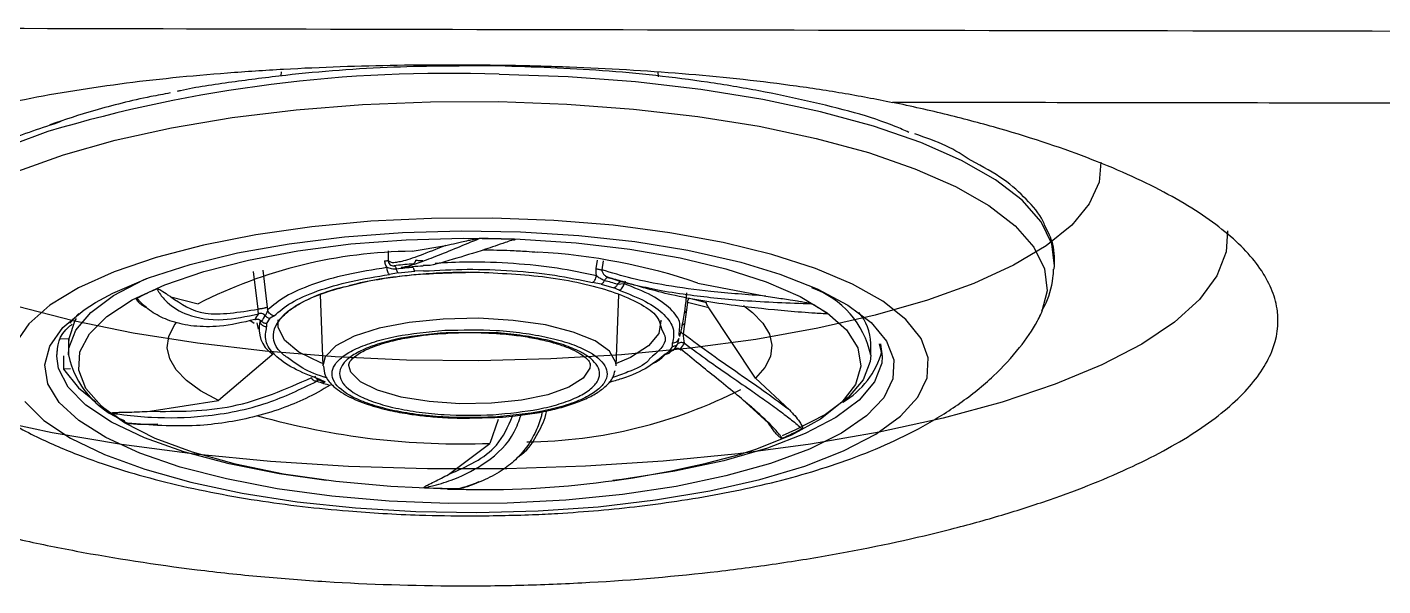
# Model space of a CAD drawing. Header units: inches. Extents: x 0 to 84, y -22 to 124.
# Drawn here: x 38.957 to 41.272, y 78.544 to 79.499 of the extents above; entities that cross this region are included whole.
import ezdxf

# ---------------------------------------------------------------- set-up
doc = ezdxf.new("R2010")
doc.units = ezdxf.units.IN
doc.header["$MEASUREMENT"] = 0
doc.layers.add('1', color=4, linetype='Continuous')
doc.layers.add('BDIM_CYAN', color=4, linetype='Continuous')

# ---------------------------------------------------------------- blocks, each defined once
blk = doc.blocks.new('2020 RELAY')
at = {"color": 8, "linetype": 'Continuous', "lineweight": 25, "flags": 128}
for points in [[(40.7901, 78.7677), (40.787, 78.7335), (40.7704, 78.6963), (40.7403, 78.66), (40.6969, 78.625), (40.6409, 78.5917), (40.573, 78.5606), (40.4939, 78.532), (40.4048, 78.5063), (40.3067, 78.4839), (40.2009, 78.465), (40.0886, 78.4498), (39.9714, 78.4386), (39.8506, 78.4315), (39.7278, 78.4285), (39.6046, 78.4297), (39.4825, 78.4352), (39.3629, 78.4448), (39.2476, 78.4583), (39.1377, 78.4757), (39.0349, 78.4968), (38.9403, 78.5212)], [(41.0061, 78.6504), (41.0038, 78.6144), (40.9882, 78.5735), (40.9588, 78.5333), (40.916, 78.4942), (40.8602, 78.4568), (40.7919, 78.4214), (40.7121, 78.3883), (40.6213, 78.3579), (40.5208, 78.3306), (40.4114, 78.3066), (40.2944, 78.2862), (40.171, 78.2695), (40.0425, 78.2569), (39.9103, 78.2483), (39.7757, 78.244), (39.6403, 78.2439), (39.5054, 78.248), (39.3724, 78.2563), (39.2428, 78.2688), (39.118, 78.2852), (38.9993, 78.3054), (38.8878, 78.3293)]]:
    blk.add_lwpolyline(points, dxfattribs=at)
at = {"layer": '1', "color": 3, "linetype": 'Continuous', "lineweight": 25}
for points, knots in [([(46.0409, 78.9887), (45.7893, 78.9886), (45.2784, 78.9883), (44.5009, 78.9884), (43.7009, 78.9887), (42.8784, 78.9893), (41.856, 78.9904), (40.6633, 78.9922), (39.33, 78.9948), (38.4633, 78.9973), (38.0409, 78.9985)], [0, 0, 0, 0, 0.0943803, 0.1915681, 0.2915658, 0.3943756, 0.5, 0.6749705, 0.841634, 1, 1, 1, 1]), ([(38.9416, 78.873), (38.9977, 78.8844), (39.0555, 78.8938), (39.1744, 78.9095), (39.2356, 78.9156), (39.3302, 78.9229), (39.3623, 78.925), (39.4267, 78.9286), (39.459, 78.93), (39.556, 78.9334), (39.6209, 78.9344), (39.7188, 78.9343), (39.7516, 78.934), (39.8171, 78.9327), (39.8501, 78.9318), (39.9482, 78.928), (40.0121, 78.9243), (40.1376, 78.9142), (40.199, 78.9078), (40.2893, 78.8955), (40.3191, 78.891), (40.3774, 78.8812), (40.4061, 78.8758), (40.4342, 78.8699)], [0, 0, 0, 0, 0.125, 0.125, 0.25, 0.25, 0.3125, 0.3125, 0.375, 0.375, 0.5, 0.5, 0.5625, 0.5625, 0.625, 0.625, 0.75, 0.75, 0.875, 0.875, 0.9375, 0.9375, 1, 1, 1, 1]), ([(38.9417, 78.873), (38.8774, 78.8598), (38.817, 78.8452), (38.7322, 78.8212), (38.7049, 78.8129), (38.6654, 78.7998), (38.6525, 78.7954), (38.6271, 78.7864), (38.6147, 78.7818), (38.5544, 78.7585), (38.5116, 78.7391), (38.4552, 78.7087), (38.4377, 78.6984), (38.4135, 78.6826), (38.4057, 78.6772), (38.3909, 78.6665), (38.3838, 78.661), (38.3503, 78.6337), (38.3297, 78.6116), (38.3003, 78.5667), (38.2916, 78.544), (38.2863, 78.4977), (38.2898, 78.4748), (38.3087, 78.4292), (38.324, 78.4065), (38.3561, 78.3725), (38.3683, 78.3612), (38.3952, 78.3392), (38.41, 78.3283), (38.4584, 78.296), (38.4959, 78.2751), (38.5495, 78.2497), (38.5606, 78.2447), (38.5834, 78.2347), (38.595, 78.2298), (38.6307, 78.2153), (38.6555, 78.206), (38.7332, 78.1787), (38.7891, 78.1617), (38.8793, 78.1381), (38.9106, 78.1305), (38.9744, 78.1163), (39.0069, 78.1096), (39.1064, 78.091), (39.1753, 78.0803), (39.2646, 78.0693), (39.2826, 78.0672), (39.319, 78.0633), (39.3374, 78.0614), (39.3927, 78.0564), (39.4297, 78.0535), (39.5412, 78.0466), (39.616, 78.0442), (39.7291, 78.0438), (39.767, 78.0442), (39.8429, 78.0462), (39.8805, 78.0478), (39.9921, 78.0541), (40.0649, 78.0603), (40.1719, 78.0728), (40.2072, 78.0775), (40.277, 78.0879), (40.3111, 78.0935), (40.4108, 78.1117), (40.4739, 78.1255), (40.5637, 78.1484), (40.5928, 78.1564), (40.6351, 78.169), (40.649, 78.1734), (40.6762, 78.1821), (40.6894, 78.1865), (40.7543, 78.2089), (40.8014, 78.2279), (40.8651, 78.2578), (40.8851, 78.268), (40.9228, 78.2888), (40.9405, 78.2995), (40.9888, 78.3318), (41.0154, 78.3537), (41.0468, 78.3871), (41.0559, 78.3984), (41.0711, 78.4212), (41.0773, 78.4328), (41.0912, 78.4673), (41.0944, 78.4902), (41.0901, 78.5246), (41.0872, 78.5361), (41.0805, 78.5533), (41.0779, 78.559), (41.0719, 78.5704), (41.0685, 78.5762), (41.0496, 78.6048), (41.0286, 78.6271), (40.9753, 78.6707), (40.943, 78.692), (40.8855, 78.7232), (40.8651, 78.7333), (40.8219, 78.7531), (40.7992, 78.7627), (40.7273, 78.7907), (40.6748, 78.8083), (40.5888, 78.8331), (40.5591, 78.841), (40.498, 78.856), (40.4665, 78.8632), (40.4342, 78.8699)], [0, 0, 0, 0, 0.03125, 0.03125, 0.046875, 0.046875, 0.054688, 0.054688, 0.0625, 0.0625, 0.09375, 0.09375, 0.109375, 0.109375, 0.117188, 0.117188, 0.125, 0.125, 0.15625, 0.15625, 0.1875, 0.1875, 0.21875, 0.21875, 0.25, 0.25, 0.265625, 0.265625, 0.28125, 0.28125, 0.3125, 0.3125, 0.320313, 0.320313, 0.328125, 0.328125, 0.34375, 0.34375, 0.375, 0.375, 0.390625, 0.390625, 0.40625, 0.40625, 0.4375, 0.4375, 0.445313, 0.445313, 0.453125, 0.453125, 0.46875, 0.46875, 0.5, 0.5, 0.515625, 0.515625, 0.53125, 0.53125, 0.5625, 0.5625, 0.578125, 0.578125, 0.59375, 0.59375, 0.625, 0.625, 0.640625, 0.640625, 0.648438, 0.648438, 0.65625, 0.65625, 0.6875, 0.6875, 0.703125, 0.703125, 0.71875, 0.71875, 0.75, 0.75, 0.765625, 0.765625, 0.78125, 0.78125, 0.8125, 0.8125, 0.828125, 0.828125, 0.835938, 0.835938, 0.84375, 0.84375, 0.875, 0.875, 0.90625, 0.90625, 0.921875, 0.921875, 0.9375, 0.9375, 0.96875, 0.96875, 0.984375, 0.984375, 1, 1, 1, 1]), ([(43.6577, 78.8661), (43.371, 78.8663), (42.7976, 78.8668), (41.9375, 78.8677), (41.1497, 78.8687), (40.6486, 78.8695), (40.4342, 78.8699)], [0, 0, 0, 0, 0.266821, 0.533639, 0.800458, 1, 1, 1, 1])]:
    blk.add_open_spline(points, degree=3, knots=knots, dxfattribs=at)
at = {"layer": 'BDIM_CYAN'}
for p, q in [((39.3903, 78.9223), (39.3896, 78.915)), ((40.0348, 78.9135), (40.034, 78.9222)), ((39.6141, 78.6155), (39.6713, 78.6254)), ((39.5732, 78.6165), (39.5729, 78.6)), ((39.93, 78.6006), (39.9278, 78.5861)), ((39.94, 78.5991), (39.9377, 78.5839)), ((39.3509, 78.5167), (39.3429, 78.5812)), ((39.3589, 78.583), (39.3667, 78.5202)), ((39.5903, 78.5785), (39.5754, 78.5758)), ((39.5903, 78.5785), (39.6184, 78.5814)), ((39.6337, 78.5819), (39.6184, 78.5814)), ((39.9368, 78.5594), (39.9219, 78.5622)), ((39.9368, 78.5594), (39.9587, 78.553)), ((39.948, 78.5705), (39.9453, 78.5725)), ((39.9675, 78.549), (39.9587, 78.553)), ((39.9759, 78.5601), (39.9649, 78.5588)), ((39.9679, 78.5623), (39.968, 78.5654)), ((39.9776, 78.5646), (39.9759, 78.5601)), ((40.1021, 78.5613), (40.218, 78.5391)), ((39.2019, 78.5379), (39.2487, 78.526)), ((39.4571, 78.5416), (39.4616, 78.4198)), ((39.9626, 78.4197), (39.9671, 78.5417)), ((40.0878, 78.5352), (40.1166, 78.5281)), ((39.0296, 78.4926), (39.0449, 78.5091)), ((39.3667, 78.5202), (39.3673, 78.5152)), ((40.0844, 78.5281), (40.0769, 78.4744)), ((40.1206, 78.5189), (40.0844, 78.5281)), ((40.2001, 78.3985), (40.1206, 78.5189)), ((39.337, 78.4976), (39.344, 78.4928)), ((39.3489, 78.4935), (39.3509, 78.4823)), ((39.3656, 78.4917), (39.3718, 78.501)), ((39.3656, 78.4917), (39.3656, 78.4862)), ((39.3783, 78.5055), (39.3718, 78.501)), ((40.0702, 78.4718), (40.0706, 78.4832)), ((40.0744, 78.4891), (40.0802, 78.4927)), ((39.0275, 78.4659), (39.0133, 78.4655)), ((39.0272, 78.4659), (39.0271, 78.4601)), ((39.7336, 78.4763), (39.672, 78.4764)), ((39.6748, 78.4754), (39.7121, 78.4768)), ((40.0694, 78.4646), (40.0682, 78.4634)), ((40.0695, 78.4661), (40.0695, 78.4663)), ((39.0073, 78.4362), (39.0082, 78.4471)), ((39.027, 78.4582), (39.027, 78.4385)), ((39.3786, 78.4414), (39.2831, 78.3605)), ((40.0459, 78.4398), (40.0524, 78.4442)), ((40.0586, 78.4535), (40.0524, 78.4442)), ((40.0586, 78.4535), (40.0586, 78.459)), ((40.3971, 78.4383), (40.3962, 78.4272)), ((40.3971, 78.4383), (40.3971, 78.458)), ((40.4113, 78.4576), (40.4168, 78.436)), ((39.0185, 78.4367), (39.0185, 78.4143)), ((39.0185, 78.4149), (39.0309, 78.4152)), ((39.9181, 78.4237), (39.9183, 78.4213)), ((39.4574, 78.3954), (39.4556, 78.3962)), ((39.4567, 78.3963), (39.4655, 78.3922)), ((40.2001, 78.3985), (40.2587, 78.3439)), ((39.1659, 78.3421), (39.2831, 78.3605)), ((40.2223, 78.322), (40.1841, 78.3571)), ((39.7121, 78.3301), (39.7551, 78.3318)), ((39.7612, 78.328), (39.7465, 78.2873)), ((39.6762, 78.2342), (39.7465, 78.2873))]:
    blk.add_line(p, q, dxfattribs=at)
at = {"layer": 'BDIM_CYAN', "flags": 128}
for points in [[(40.7106, 78.5851), (40.7111, 78.5905), (40.7066, 78.6285), (40.6881, 78.6661), (40.6559, 78.7027), (40.6104, 78.7378), (40.5524, 78.7709), (40.4826, 78.8016), (40.4019, 78.8294), (40.3116, 78.854), (40.2128, 78.875), (40.107, 78.8921), (39.9957, 78.905), (39.8804, 78.9137), (39.7627, 78.9178)], [(38.7389, 78.5034), (38.7378, 78.5057), (38.7264, 78.543), (38.7289, 78.5805), (38.7451, 78.6177), (38.775, 78.654), (38.8179, 78.6888), (38.8735, 78.7219), (38.9408, 78.7525), (39.0189, 78.7804), (39.1068, 78.8051), (39.2032, 78.8264), (39.3067, 78.8438), (39.4159, 78.8571), (39.5293, 78.8662), (39.6452, 78.871), (39.7621, 78.8713)], [(39.7621, 78.8713), (39.8782, 78.8671), (39.9921, 78.8586), (40.102, 78.8458), (40.2064, 78.829), (40.3039, 78.8083), (40.3931, 78.784), (40.4727, 78.7565), (40.5416, 78.7262), (40.5989, 78.6935), (40.6438, 78.6589), (40.6756, 78.6227), (40.6938, 78.5857), (40.6983, 78.5482), (40.6889, 78.5108), (40.685, 78.5027)], [(38.9921, 78.82), (38.9308, 78.7975), (38.8626, 78.7665), (38.8064, 78.733), (38.7628, 78.6977), (38.7326, 78.661), (38.7161, 78.6233), (38.7136, 78.5856)], [(39.7518, 78.6722), (39.6471, 78.6717), (39.5435, 78.6667), (39.4429, 78.6573), (39.3472, 78.6437), (39.2579, 78.6261), (39.1768, 78.6048), (39.1052, 78.5803), (39.0445, 78.5529), (38.9956, 78.5232), (38.9596, 78.4916), (38.9369, 78.4588)], [(38.9524, 78.3586), (38.9851, 78.3266), (39.0307, 78.2963), (39.0885, 78.2683), (39.1574, 78.243), (39.2362, 78.2208), (39.3235, 78.2022), (39.4177, 78.1875), (39.5172, 78.177), (39.6201, 78.1708), (39.7247, 78.1691), (39.8291, 78.1718), (39.9314, 78.1791), (40.0298, 78.1906), (40.1225, 78.2062), (40.2079, 78.2257), (40.2844, 78.2486), (40.3507, 78.2747), (40.4056, 78.3033), (40.4482, 78.334), (40.4776, 78.3663), (40.4934, 78.3995), (40.4952, 78.4332), (40.483, 78.4666), (40.4571, 78.4991), (40.4179, 78.5303), (40.366, 78.5596), (40.3026, 78.5863), (40.2285, 78.6101), (40.1453, 78.6305), (40.0543, 78.6472), (39.9573, 78.6599), (39.8558, 78.6682), (39.7518, 78.6722)], [(39.0735, 78.5282), (39.1029, 78.5441), (39.1637, 78.5701), (39.2351, 78.5931), (39.3159, 78.6127), (39.4043, 78.6285), (39.4988, 78.6402), (39.5974, 78.6475), (39.6982, 78.6504), (39.7993, 78.6487), (39.8987, 78.6426), (39.9945, 78.632), (40.0847, 78.6173), (40.1677, 78.5987), (40.1752, 78.5968)], [(39.0877, 78.3472), (39.0833, 78.351), (39.057, 78.3812), (39.0448, 78.4123), (39.0468, 78.4436), (39.0629, 78.4745), (39.0929, 78.5043), (39.1361, 78.5324), (39.1915, 78.5581), (39.2581, 78.581), (39.3343, 78.6006), (39.4186, 78.6163), (39.5091, 78.628), (39.604, 78.6353), (39.7012, 78.6381), (39.7986, 78.6363), (39.8941, 78.6299), (39.9858, 78.6192), (40.0716, 78.6043), (40.1498, 78.5856), (40.2186, 78.5634), (40.2767, 78.5382), (40.3227, 78.5106), (40.3557, 78.4811), (40.375, 78.4504), (40.3801, 78.4191), (40.3711, 78.3879), (40.3479, 78.3575), (40.3112, 78.3285), (40.2618, 78.3015), (40.2006, 78.2771), (40.1777, 78.2696)], [(39.6322, 78.599), (39.6297, 78.5991), (39.6273, 78.5993), (39.6251, 78.5994), (39.6232, 78.5997), (39.6217, 78.5999), (39.6207, 78.6002), (39.6202, 78.6004), (39.6204, 78.6006)], [(40.1752, 78.5968), (40.2419, 78.5766), (40.3057, 78.5513), (40.358, 78.5235), (40.3977, 78.4936), (40.4241, 78.4622), (40.4366, 78.43), (40.435, 78.3975), (40.4193, 78.3653), (40.3899, 78.3343), (40.3473, 78.3048), (40.2923, 78.2775), (40.226, 78.2529), (40.1497, 78.2316), (40.0649, 78.2139), (39.9732, 78.2001), (39.8765, 78.1905), (39.7765, 78.1854), (39.6753, 78.1848)], [(39.027, 78.4385), (39.0279, 78.4497), (39.0398, 78.4808), (39.0654, 78.5111), (39.1042, 78.5399), (39.1553, 78.5666), (39.1603, 78.5688)], [(39.6753, 78.1848), (39.5748, 78.1887), (39.477, 78.1971), (39.3838, 78.2098), (39.2969, 78.2265), (39.2181, 78.2469), (39.149, 78.2706), (39.0908, 78.2972), (39.0446, 78.3262), (39.0115, 78.3569), (38.992, 78.3888), (38.9866, 78.4213), (38.9952, 78.4536), (39.0178, 78.4853), (39.054, 78.5157), (39.0735, 78.5282)], [(40.1799, 78.5228), (40.1954, 78.511), (40.2131, 78.4928), (40.2241, 78.474), (40.2284, 78.4549), (40.2257, 78.4358), (40.2163, 78.4169), (40.2001, 78.3985)], [(39.0401, 78.5009), (39.0379, 78.4972), (39.0275, 78.4659)], [(39.2831, 78.3605), (39.2529, 78.377), (39.2288, 78.3945), (39.2111, 78.4127), (39.2, 78.4315), (39.1958, 78.4506), (39.1984, 78.4697), (39.2079, 78.4886), (39.2113, 78.4932)], [(39.4632, 78.4231), (39.4581, 78.425), (39.4207, 78.4434), (39.3961, 78.4639), (39.3853, 78.4856), (39.3855, 78.4983)], [(39.9626, 78.4197), (39.9621, 78.4256), (39.9512, 78.4446), (39.9264, 78.4623), (39.8892, 78.4776), (39.8416, 78.4896), (39.7866, 78.4975), (39.7271, 78.501), (39.6669, 78.4998), (39.6092, 78.4941), (39.5575, 78.4841), (39.5148, 78.4703), (39.4836, 78.4538), (39.4656, 78.4352), (39.4616, 78.4198)], [(40.0387, 78.4979), (40.0389, 78.4969), (40.0354, 78.475), (40.0178, 78.4537), (39.9869, 78.4341), (39.961, 78.423)], [(39.0275, 78.4659), (39.0271, 78.4595), (39.027, 78.4582)], [(40.4136, 78.4576), (40.4138, 78.4568), (40.4168, 78.436)], [(39.4673, 78.2239), (39.3872, 78.2353), (39.3015, 78.2522), (39.2242, 78.2729), (39.1568, 78.2968), (39.1007, 78.3236), (39.057, 78.3527), (39.0267, 78.3835), (39.0103, 78.4154), (39.0073, 78.4362)], [(39.0185, 78.4143), (39.0441, 78.3824), (39.0746, 78.3579)], [(39.9183, 78.4213), (39.9176, 78.4156), (39.9063, 78.3987), (39.8818, 78.3834), (39.8457, 78.3705), (39.8005, 78.3612), (39.7493, 78.3558), (39.6955, 78.355), (39.6429, 78.3586), (39.595, 78.3665), (39.555, 78.3781), (39.5258, 78.3926), (39.5092, 78.4091), (39.5059, 78.4201)], [(40.4168, 78.436), (40.4159, 78.4245), (40.4036, 78.3925), (40.3773, 78.3613), (40.3375, 78.3317), (40.2849, 78.3042), (40.2206, 78.2794), (40.146, 78.2577), (40.0626, 78.2397), (39.972, 78.2257), (39.9567, 78.2239)], [(40.3962, 78.4272), (40.3843, 78.396), (40.3587, 78.3657), (40.32, 78.3369), (40.2689, 78.3102), (40.2457, 78.3004)], [(39.6742, 78.2093), (39.5775, 78.2134), (39.4836, 78.222), (39.3946, 78.2348), (39.3124, 78.2517), (39.2387, 78.2722), (39.175, 78.2959), (39.1229, 78.3224), (39.0877, 78.3472)]]:
    blk.add_lwpolyline(points, dxfattribs=at)
at = {"layer": 'BDIM_CYAN'}
for centre, radius, start, end in [((39.6744, 76.5302), 2.3893, 87.8811, 106.5934), ((39.712, 76.58), 2.0574, 87.861, 89.5398), ((39.6224, 77.7918), 0.8238, 90.5779, 116.9744), ((39.7674, 77.5642), 1.0518, 71.442, 86.656), ((39.7023, 77.5828), 1.0149, 95.0561, 96.7453), ((39.7026, 77.6089), 0.9829, 95.0561, 96.7453), ((39.8095, 78.0661), 0.5167, 72.4989, 75.0925), ((39.8127, 78.0549), 0.5335, 72.4989, 75.0925), ((40.2438, 78.4054), 0.1568, 12.1088, 70.3493), ((39.3724, 78.099), 0.4922, 113.2567, 117.6139), ((39.4003, 78.469), 0.0626, 140.7746, 151.6066), ((40.0769, 78.511), 0.00438, 353.6492, 54.122), ((40.1452, 78.2677), 0.2992, 53.5811, 59.6555), ((40.3127, 78.4562), 0.0845, 1.2134, 40.5772), ((39.4037, 78.4826), 0.0511, 165.6044, 235.3232), ((39.4102, 78.4672), 0.0606, 140.7745, 151.6067), ((39.1779, 78.4703), 0.1542, 191.9037, 249.1692), ((40.014, 78.4856), 0.0606, 320.7746, 331.6065), ((40.0238, 78.4881), 0.0626, 320.776, 331.6059), ((40.2766, 78.4826), 0.1446, 300.2777, 344.9624), ((39.6115, 78.9022), 0.5335, 252.499, 255.0925), ((39.8018, 79.1137), 0.8238, 270.5779, 296.9744), ((39.279, 78.5798), 0.2992, 233.5811, 239.6555), ((39.6967, 79.556), 1.2696, 254.1617, 272.2476), ((40.0517, 78.7485), 0.4922, 293.2567, 297.6143), ((39.733, 79.8522), 1.6439, 267.9507, 285.6975), ((39.7122, 80.2675), 2.0574, 267.861, 269.5399)]:
    blk.add_arc(centre, radius, start, end, dxfattribs=at)
for points, knots in [([(39.7617, 78.9322), (39.7019, 78.9322), (39.5788, 78.9321), (39.4253, 78.9203), (39.3062, 78.9045), (39.2429, 78.8957), (39.2145, 78.8889), (39.2126, 78.8885)], [0, 0, 0, 0, 0.3120456, 0.6427827, 0.8152293, 0.987712, 1, 1, 1, 1]), ([(40.4622, 78.8187), (40.4546, 78.8221), (40.4081, 78.8432), (40.3179, 78.8664), (40.2072, 78.8901), (40.0921, 78.9091), (39.9438, 78.9261), (39.8212, 78.9302), (39.7617, 78.9322)], [0, 0, 0, 0, 0.048613, 0.298477, 0.420958, 0.543463, 0.77837, 1, 1, 1, 1]), ([(39.2008, 78.886), (39.1898, 78.8839), (39.1442, 78.8754), (39.0738, 78.8578), (39.0205, 78.8401), (38.9955, 78.8318)], [0, 0, 0, 0, 0.144167, 0.598044, 1, 1, 1, 1]), ([(39.0144, 78.837), (38.9816, 78.8262), (38.9257, 78.8078), (38.8648, 78.7771), (38.8062, 78.7402), (38.7665, 78.7091), (38.7572, 78.6869), (38.7563, 78.6848)], [0, 0, 0, 0, 0.256578, 0.437168, 0.617796, 0.964151, 1, 1, 1, 1]), ([(40.5686, 78.7704), (40.5552, 78.7792), (40.5294, 78.7961), (40.491, 78.8096), (40.4725, 78.8161)], [0, 0, 0, 0, 0.518101, 1, 1, 1, 1]), ([(40.6947, 78.6588), (40.6936, 78.6617), (40.6875, 78.6773), (40.6637, 78.704), (40.6267, 78.7393), (40.5882, 78.7599), (40.5686, 78.7704)], [0, 0, 0, 0, 0.070783, 0.385353, 0.6863, 1, 1, 1, 1]), ([(40.7106, 78.5855), (40.7111, 78.5996), (40.7119, 78.6244), (40.6999, 78.6485), (40.6947, 78.6588)], [0, 0, 0, 0, 0.570278, 1, 1, 1, 1]), ([(39.6713, 78.6254), (39.6559, 78.6193), (39.6253, 78.6073), (39.5997, 78.5985), (39.59, 78.597), (39.5871, 78.5966)], [0, 0, 0, 0, 0.413246, 0.821018, 1, 1, 1, 1]), ([(39.5953, 78.5883), (39.5976, 78.5885), (39.6045, 78.5891), (39.6236, 78.5953), (39.6534, 78.6065), (39.689, 78.6209), (39.716, 78.6321), (39.7285, 78.6373)], [0, 0, 0, 0, 0.115138, 0.33875, 0.571483, 0.801924, 1, 1, 1, 1]), ([(39.7888, 78.6359), (39.7881, 78.6357), (39.7863, 78.6351), (39.781, 78.6332), (39.7646, 78.6275), (39.7287, 78.6153), (39.6788, 78.6), (39.6438, 78.5897), (39.6339, 78.5912), (39.633, 78.5913)], [0, 0, 0, 0, 0.0094168, 0.0251547, 0.0754074, 0.247013, 0.5680042, 0.9604365, 1, 1, 1, 1]), ([(39.6713, 78.6254), (39.6744, 78.6261), (39.6828, 78.628), (39.6958, 78.631), (39.7086, 78.6339), (39.7183, 78.6358), (39.7241, 78.6371), (39.7281, 78.6373), (39.7285, 78.6373)], [0, 0, 0, 0, 0.191782, 0.518998, 0.728969, 0.85611, 0.98384, 1, 1, 1, 1]), ([(39.7888, 78.6359), (39.7889, 78.6359), (39.7891, 78.6359), (39.7894, 78.6359), (39.7897, 78.6358), (39.7898, 78.6357), (39.7897, 78.6354), (39.7889, 78.6349), (39.7877, 78.6346), (39.7869, 78.6343)], [0, 0, 0, 0, 0.0472089, 0.0948813, 0.1380402, 0.1852088, 0.2658589, 0.5177262, 1, 1, 1, 1]), ([(39.567, 78.5993), (39.5677, 78.5993), (39.5693, 78.5993), (39.5712, 78.5995), (39.5725, 78.5997), (39.5728, 78.5999), (39.5729, 78.6)], [0, 0, 0, 0, 0.245337, 0.5, 0.754663, 1, 1, 1, 1]), ([(39.567, 78.5993), (39.5671, 78.5973), (39.5674, 78.5931), (39.5696, 78.5896), (39.5709, 78.5878)], [0, 0, 0, 0, 0.4591041, 1, 1, 1, 1]), ([(39.5729, 78.6), (39.573, 78.5993), (39.5731, 78.5979), (39.574, 78.5954), (39.5761, 78.5929), (39.5793, 78.5909), (39.5819, 78.5907), (39.5831, 78.5906)], [0, 0, 0, 0, 0.111418, 0.230072, 0.482003, 0.743082, 1, 1, 1, 1]), ([(39.5871, 78.5966), (39.5864, 78.5964), (39.5821, 78.5956), (39.5771, 78.5963), (39.5743, 78.5988), (39.5729, 78.6)], [0, 0, 0, 0, 0.079767, 0.543646, 1, 1, 1, 1]), ([(39.6129, 78.5937), (39.6138, 78.5938), (39.6156, 78.594), (39.6178, 78.5952), (39.6191, 78.5966), (39.6198, 78.5979), (39.6203, 78.5992), (39.6204, 78.6001), (39.6204, 78.6006)], [0, 0, 0, 0, 0.27767, 0.532627, 0.651875, 0.767289, 0.882123, 1, 1, 1, 1]), ([(39.7361, 78.618), (39.7513, 78.6178), (39.7759, 78.6174), (39.8066, 78.6158), (39.822, 78.6146), (39.8284, 78.6141)], [0, 0, 0, 0, 0.4826732, 0.7846062, 1, 1, 1, 1]), ([(39.5709, 78.5878), (39.5474, 78.584), (39.5005, 78.5764), (39.4422, 78.5592), (39.395, 78.5388), (39.3766, 78.523), (39.3673, 78.5152)], [0, 0, 0, 0, 0.25, 0.5, 0.75, 1, 1, 1, 1]), ([(39.3783, 78.5055), (39.3871, 78.513), (39.405, 78.5283), (39.4508, 78.5482), (39.5075, 78.5649), (39.5529, 78.5722), (39.5754, 78.5758)], [0, 0, 0, 0, 0.2470114, 0.5, 0.7529886, 1, 1, 1, 1]), ([(39.5058, 78.5567), (39.5088, 78.5576), (39.5253, 78.5625), (39.5582, 78.5682), (39.5979, 78.5738), (39.6295, 78.5768), (39.6529, 78.5784), (39.67, 78.5792), (39.689, 78.5798), (39.7025, 78.5799), (39.7121, 78.58)], [0, 0, 0, 0, 0.054593, 0.302644, 0.495711, 0.639267, 0.743426, 0.818046, 0.871158, 1, 1, 1, 1]), ([(39.5058, 78.5566), (39.518, 78.5597), (39.548, 78.5672), (39.6221, 78.5779), (39.6869, 78.5791), (39.729, 78.5799)], [0, 0, 0, 0, 0.194421, 0.476325, 1, 1, 1, 1]), ([(39.5872, 78.585), (39.5844, 78.585), (39.5787, 78.585), (39.5735, 78.5868), (39.5709, 78.5878)], [0, 0, 0, 0, 0.490746, 1, 1, 1, 1]), ([(39.5953, 78.5878), (39.6015, 78.5884), (39.6137, 78.5896), (39.6267, 78.5903), (39.6331, 78.5906)], [0, 0, 0, 0, 0.508755, 1, 1, 1, 1]), ([(39.6337, 78.5819), (39.6585, 78.5832), (39.7086, 78.5858), (39.7851, 78.583), (39.8585, 78.5756), (39.9009, 78.5666), (39.9219, 78.5622)], [0, 0, 0, 0, 0.247011, 0.5, 0.752989, 1, 1, 1, 1]), ([(39.9288, 78.5737), (39.9069, 78.5784), (39.863, 78.5876), (39.7875, 78.5952), (39.7163, 78.5981), (39.6719, 78.5958), (39.6535, 78.5949)], [0, 0, 0, 0, 0.269341, 0.538682, 0.808023, 1, 1, 1, 1]), ([(39.729, 78.5799), (39.7709, 78.5778), (39.8352, 78.5745), (39.9109, 78.5599), (39.9623, 78.5452), (40.0024, 78.5272), (40.0346, 78.5063), (40.038, 78.4906), (40.0398, 78.4822)], [0, 0, 0, 0, 0.263282, 0.405011, 0.549748, 0.694485, 0.836214, 1, 1, 1, 1]), ([(39.9278, 78.5861), (39.9276, 78.5842), (39.927, 78.58), (39.9282, 78.5759), (39.9288, 78.5737)], [0, 0, 0, 0, 0.459354, 1, 1, 1, 1]), ([(39.9278, 78.5861), (39.9286, 78.5859), (39.93, 78.5853), (39.9326, 78.5847), (39.9353, 78.5842), (39.9369, 78.584), (39.9377, 78.5839)], [0, 0, 0, 0, 0.245337, 0.5, 0.754663, 1, 1, 1, 1]), ([(40.218, 78.5391), (40.1865, 78.5413), (40.1288, 78.5454), (40.0521, 78.5559), (39.9896, 78.5681), (39.9548, 78.5787), (39.9377, 78.5839)], [0, 0, 0, 0, 0.317509, 0.5834805, 0.7948327, 1, 1, 1, 1]), ([(39.9377, 78.5839), (39.9378, 78.5832), (39.9379, 78.5818), (39.9391, 78.5789), (39.9415, 78.5755), (39.9454, 78.5722), (39.9484, 78.571), (39.9499, 78.5704)], [0, 0, 0, 0, 0.111469, 0.230184, 0.482261, 0.743373, 1, 1, 1, 1]), ([(40.6895, 78.5136), (40.691, 78.5163), (40.7004, 78.5334), (40.708, 78.5579), (40.7091, 78.5798), (40.7093, 78.5848)], [0, 0, 0, 0, 0.128952, 0.803003, 1, 1, 1, 1]), ([(39.4035, 78.4323), (39.4006, 78.4343), (39.3797, 78.4484), (39.3711, 78.4784), (39.3953, 78.5122), (39.4404, 78.5364), (39.4747, 78.5497), (39.4997, 78.5553), (39.5058, 78.5566)], [0, 0, 0, 0, 0.047352, 0.338991, 0.630629, 0.787623, 0.947949, 1, 1, 1, 1]), ([(39.3838, 78.4911), (39.3838, 78.491), (39.3836, 78.4904), (39.3863, 78.4966), (39.3929, 78.5046), (39.4065, 78.517), (39.4298, 78.531), (39.4634, 78.5455), (39.4921, 78.5531), (39.5058, 78.5567)], [0, 0, 0, 0, 0.015206, 0.098506, 0.227703, 0.359048, 0.5745316, 0.7963318, 1, 1, 1, 1]), ([(39.9424, 78.5654), (39.9397, 78.5665), (39.935, 78.5686), (39.9306, 78.5722), (39.9288, 78.5737)], [0, 0, 0, 0, 0.571403, 1, 1, 1, 1]), ([(39.9499, 78.5704), (39.9636, 78.5661), (39.9777, 78.5617), (39.9931, 78.5584), (39.9936, 78.5583)], [0, 0, 0, 0, 0.968064, 1, 1, 1, 1]), ([(39.9649, 78.5588), (39.9655, 78.5598), (39.9667, 78.5616), (39.9689, 78.5633), (39.9707, 78.564), (39.9715, 78.5639), (39.9717, 78.5638)], [0, 0, 0, 0, 0.3197, 0.636687, 0.93355, 1, 1, 1, 1]), ([(39.9688, 78.5647), (39.9735, 78.5634), (39.9782, 78.562), (39.98, 78.5614), (39.98, 78.5614)], [0, 0, 0, 0, 0.993319, 1, 1, 1, 1]), ([(39.9727, 78.5635), (39.9725, 78.5634), (39.9717, 78.5631), (39.9706, 78.5634), (39.9699, 78.5636)], [0, 0, 0, 0, 0.316824, 1, 1, 1, 1]), ([(40.3228, 78.5084), (40.3219, 78.5085), (40.3197, 78.5086), (40.3129, 78.509), (40.2915, 78.5103), (40.2418, 78.514), (40.1589, 78.5228), (40.0611, 78.538), (40.0005, 78.5557), (39.9731, 78.5637)], [0, 0, 0, 0, 0.007325, 0.019566, 0.058651, 0.192116, 0.441769, 0.746986, 1, 1, 1, 1]), ([(40.0706, 78.4832), (40.071, 78.4863), (40.0723, 78.4977), (40.0568, 78.5172), (40.026, 78.5406), (39.9926, 78.5536), (39.9759, 78.5601)], [0, 0, 0, 0, 0.107845, 0.40523, 0.702615, 1, 1, 1, 1]), ([(39.9936, 78.5583), (40.0068, 78.5554), (40.0357, 78.5489), (40.0814, 78.5417), (40.1303, 78.5358), (40.2018, 78.5293), (40.2573, 78.5273), (40.2963, 78.5259)], [0, 0, 0, 0, 0.140439, 0.3091, 0.459944, 0.620753, 1, 1, 1, 1]), ([(39.1616, 78.5183), (39.1609, 78.5186), (39.1566, 78.5206), (39.1513, 78.5242), (39.1464, 78.5285), (39.1444, 78.5318), (39.1427, 78.5339), (39.1441, 78.535), (39.1443, 78.5352)], [0, 0, 0, 0, 0.082577, 0.454057, 0.692417, 0.836736, 0.981723, 1, 1, 1, 1]), ([(39.3453, 78.4988), (39.3249, 78.494), (39.2962, 78.4873), (39.2625, 78.4863), (39.2411, 78.4875), (39.2155, 78.4915), (39.1882, 78.5005), (39.1625, 78.5157), (39.1501, 78.5289), (39.1443, 78.5352)], [0, 0, 0, 0, 0.229238, 0.322198, 0.414546, 0.50635, 0.67863, 0.847274, 1, 1, 1, 1]), ([(39.1781, 78.5512), (39.1781, 78.5513), (39.1783, 78.5513), (39.1786, 78.5514), (39.179, 78.5514), (39.1794, 78.5514), (39.1803, 78.5513), (39.1826, 78.5506), (39.1886, 78.547), (39.1948, 78.5424), (39.2001, 78.5391), (39.2019, 78.5379)], [0, 0, 0, 0, 0.005501, 0.011055, 0.016084, 0.02158, 0.030977, 0.060324, 0.195274, 0.730604, 1, 1, 1, 1]), ([(39.1781, 78.5512), (39.1782, 78.5509), (39.1787, 78.55), (39.1802, 78.5475), (39.1852, 78.5397), (39.1991, 78.5234), (39.2311, 78.504), (39.2849, 78.4946), (39.331, 78.5042), (39.3519, 78.5086)], [0, 0, 0, 0, 0.007325, 0.019566, 0.05865, 0.192116, 0.441769, 0.746986, 1, 1, 1, 1]), ([(39.2019, 78.5379), (39.2192, 78.5257), (39.254, 78.5009), (39.3184, 78.5114), (39.3509, 78.5167)], [0, 0, 0, 0, 0.495173, 1, 1, 1, 1]), ([(39.9675, 78.549), (39.9834, 78.5428), (40.0157, 78.5302), (40.0464, 78.5075), (40.0631, 78.4834), (40.0601, 78.4671), (40.0586, 78.459)], [0, 0, 0, 0, 0.247011, 0.5, 0.752989, 1, 1, 1, 1]), ([(40.071, 78.4701), (40.0725, 78.4764), (40.0785, 78.5009), (40.0812, 78.5258), (40.0832, 78.5444)], [0, 0, 0, 0, 0.255935, 1, 1, 1, 1]), ([(40.0844, 78.5281), (40.0844, 78.5288), (40.0845, 78.53), (40.085, 78.5315), (40.0854, 78.5326), (40.086, 78.5335), (40.0868, 78.5345), (40.0874, 78.5349), (40.0878, 78.5352)], [0, 0, 0, 0, 0.2502629, 0.3822316, 0.5148432, 0.6452868, 0.7710154, 1, 1, 1, 1]), ([(40.218, 78.5391), (40.2231, 78.5383), (40.2372, 78.5361), (40.2567, 78.533), (40.2743, 78.5303), (40.2849, 78.5285), (40.2909, 78.5273), (40.2942, 78.5266), (40.2957, 78.5261), (40.2962, 78.5259), (40.2963, 78.5259)], [0, 0, 0, 0, 0.191797, 0.519572, 0.729704, 0.856737, 0.930022, 0.970712, 0.992634, 1, 1, 1, 1]), ([(38.7367, 78.5077), (38.7434, 78.4956), (38.7579, 78.469), (38.7914, 78.4273), (38.8398, 78.3808), (38.9028, 78.3354), (38.9753, 78.296), (39.0482, 78.2651), (39.1203, 78.2406), (39.1931, 78.2205), (39.2692, 78.2036), (39.3473, 78.1899), (39.426, 78.1792), (39.498, 78.1721), (39.565, 78.1674), (39.634, 78.1641), (39.6836, 78.1636), (39.712, 78.1634)], [0, 0, 0, 0, 0.048145, 0.105639, 0.169721, 0.255549, 0.34241, 0.423257, 0.49479, 0.564996, 0.635566, 0.705197, 0.770478, 0.835017, 0.882366, 0.932544, 1, 1, 1, 1]), ([(39.3667, 78.5202), (39.3664, 78.52), (39.3658, 78.5197), (39.3643, 78.5191), (39.3623, 78.5185), (39.3599, 78.5179), (39.3573, 78.5174), (39.3548, 78.517), (39.3527, 78.5168), (39.3515, 78.5167), (39.3509, 78.5167)], [0, 0, 0, 0, 0.112211, 0.235183, 0.366441, 0.502102, 0.637431, 0.767756, 0.88937, 1, 1, 1, 1]), ([(39.3519, 78.5086), (39.3518, 78.5089), (39.3516, 78.5094), (39.3514, 78.5109), (39.3512, 78.5125), (39.3511, 78.5139), (39.351, 78.5153), (39.351, 78.5162), (39.3509, 78.5167)], [0, 0, 0, 0, 0.277558, 0.532524, 0.651825, 0.767232, 0.882131, 1, 1, 1, 1]), ([(39.3632, 78.5055), (39.3624, 78.5063), (39.3608, 78.5079), (39.3576, 78.5091), (39.3545, 78.5094), (39.3527, 78.5089), (39.3519, 78.5086)], [0, 0, 0, 0, 0.266689, 0.531115, 0.778754, 1, 1, 1, 1]), ([(39.3673, 78.5152), (39.367, 78.5144), (39.3666, 78.5133), (39.366, 78.5114), (39.3653, 78.5094), (39.3643, 78.5071), (39.3636, 78.506), (39.3632, 78.5055)], [0, 0, 0, 0, 0.224307, 0.303573, 0.473827, 0.745729, 1, 1, 1, 1]), ([(39.712, 78.1634), (39.748, 78.1638), (39.7984, 78.1643), (39.8719, 78.1681), (39.9332, 78.1726), (40.0042, 78.1799), (40.0762, 78.1898), (40.1486, 78.2023), (40.2198, 78.2177), (40.2889, 78.236), (40.3566, 78.2579), (40.4227, 78.2841), (40.4878, 78.316), (40.5502, 78.3548), (40.6065, 78.4), (40.6515, 78.4486), (40.6757, 78.4845), (40.6856, 78.5038), (40.6874, 78.5074)], [0, 0, 0, 0, 0.085293, 0.119557, 0.176025, 0.233724, 0.29488, 0.35878, 0.424051, 0.490435, 0.558183, 0.63013, 0.703906, 0.77979, 0.855467, 0.924502, 0.985682, 1, 1, 1, 1]), ([(40.1206, 78.5189), (40.1197, 78.5202), (40.1179, 78.5228), (40.1167, 78.5258), (40.1164, 78.5275), (40.1165, 78.5279), (40.1166, 78.5281)], [0, 0, 0, 0, 0.3557567, 0.7229201, 0.9162696, 1, 1, 1, 1]), ([(39.0073, 78.4361), (39.0082, 78.4536), (39.009, 78.4722), (39.0322, 78.4898), (39.0335, 78.4907)], [0, 0, 0, 0, 0.945293, 1, 1, 1, 1]), ([(39.3568, 78.496), (39.3563, 78.4954), (39.3554, 78.4943), (39.3545, 78.495), (39.3542, 78.4953)], [0, 0, 0, 0, 0.571404, 1, 1, 1, 1]), ([(39.4567, 78.3963), (39.4407, 78.4025), (39.4085, 78.4151), (39.3778, 78.4378), (39.3611, 78.4619), (39.3641, 78.4782), (39.3656, 78.4862)], [0, 0, 0, 0, 0.247012, 0.5, 0.752988, 1, 1, 1, 1]), ([(39.3632, 78.5055), (39.3638, 78.5049), (39.365, 78.5036), (39.3671, 78.5023), (39.3694, 78.5013), (39.371, 78.5011), (39.3718, 78.501)], [0, 0, 0, 0, 0.257259, 0.51339, 0.762603, 1, 1, 1, 1]), ([(39.7544, 78.3322), (39.7248, 78.3315), (39.6793, 78.3304), (39.6202, 78.3364), (39.5778, 78.3438), (39.541, 78.354), (39.5032, 78.3696), (39.4756, 78.3924), (39.4762, 78.4169), (39.4942, 78.4358), (39.5174, 78.4495), (39.5489, 78.4612), (39.5974, 78.4736), (39.6412, 78.4778), (39.6697, 78.4805)], [0, 0, 0, 0, 0.119728, 0.18418, 0.25, 0.31582, 0.380272, 0.5, 0.619728, 0.68418, 0.75, 0.81582, 0.880272, 1, 1, 1, 1]), ([(39.672, 78.4764), (39.6451, 78.4739), (39.6037, 78.47), (39.5578, 78.4582), (39.528, 78.4471), (39.5061, 78.4342), (39.4891, 78.4164), (39.4885, 78.3932), (39.5146, 78.3716), (39.5503, 78.3568), (39.5851, 78.3473), (39.6252, 78.3403), (39.6811, 78.3345), (39.7241, 78.3355), (39.7521, 78.3362)], [0, 0, 0, 0, 0.119728, 0.18418, 0.25, 0.31582, 0.380272, 0.5, 0.619728, 0.68418, 0.75, 0.81582, 0.880272, 1, 1, 1, 1]), ([(39.5059, 78.421), (39.506, 78.4227), (39.5062, 78.4262), (39.5175, 78.4382), (39.5409, 78.4505), (39.5714, 78.4607), (39.603, 78.4677), (39.6328, 78.4721), (39.656, 78.4748), (39.6703, 78.4752), (39.6748, 78.4754)], [0, 0, 0, 0, 0.150796, 0.311219, 0.474105, 0.626864, 0.756195, 0.857593, 0.954519, 1, 1, 1, 1]), ([(39.6697, 78.4805), (39.6993, 78.4812), (39.7449, 78.4823), (39.8039, 78.4762), (39.8464, 78.4688), (39.8831, 78.4587), (39.9209, 78.4431), (39.9486, 78.4202), (39.948, 78.3957), (39.9299, 78.3768), (39.9067, 78.3632), (39.8752, 78.3514), (39.8267, 78.339), (39.7829, 78.3349), (39.7544, 78.3322)], [0, 0, 0, 0, 0.119728, 0.18418, 0.25, 0.31582, 0.380272, 0.5, 0.619728, 0.68418, 0.75, 0.81582, 0.880272, 1, 1, 1, 1]), ([(39.7121, 78.4768), (39.7298, 78.4764), (39.7543, 78.4759), (39.7884, 78.4725), (39.815, 78.4687), (39.843, 78.4629), (39.8675, 78.4559), (39.8877, 78.448), (39.9029, 78.4398), (39.9127, 78.432), (39.9175, 78.4256), (39.9179, 78.4234), (39.918, 78.4223)], [0, 0, 0, 0, 0.161261, 0.224179, 0.326122, 0.426988, 0.529921, 0.631038, 0.728764, 0.822607, 0.915199, 1, 1, 1, 1]), ([(39.7521, 78.3362), (39.7791, 78.3388), (39.8205, 78.3427), (39.8663, 78.3544), (39.8961, 78.3655), (39.918, 78.3784), (39.9351, 78.3963), (39.9357, 78.4195), (39.9095, 78.4411), (39.8738, 78.4558), (39.839, 78.4655), (39.7989, 78.4722), (39.7631, 78.4766), (39.7409, 78.4764), (39.7336, 78.4763)], [0, 0, 0, 0, 0.131383, 0.202109, 0.274336, 0.346562, 0.417288, 0.548671, 0.680054, 0.75078, 0.823007, 0.895234, 0.965959, 1, 1, 1, 1]), ([(40.0398, 78.4822), (40.0428, 78.4772), (40.0531, 78.4601), (40.0334, 78.4435), (40.0194, 78.4317)], [0, 0, 0, 0, 0.294628, 1, 1, 1, 1]), ([(40.0673, 78.4568), (40.0678, 78.4584), (40.0687, 78.4611), (40.0696, 78.4654), (40.07, 78.4672)], [0, 0, 0, 0, 0.571399, 1, 1, 1, 1]), ([(40.0729, 78.4792), (40.0729, 78.4788), (40.0728, 78.4781), (40.0735, 78.4768), (40.0749, 78.4755), (40.0762, 78.4748), (40.0769, 78.4744)], [0, 0, 0, 0, 0.245337, 0.5, 0.754663, 1, 1, 1, 1]), ([(40.0769, 78.4744), (40.0769, 78.4737), (40.0769, 78.4722), (40.0771, 78.4691), (40.0775, 78.4652), (40.0781, 78.4611), (40.0786, 78.4592), (40.0789, 78.4583)], [0, 0, 0, 0, 0.111467, 0.230181, 0.482258, 0.743371, 1, 1, 1, 1]), ([(40.2587, 78.3439), (40.2462, 78.3533), (40.2219, 78.3716), (40.1752, 78.404), (40.1265, 78.4377), (40.0932, 78.4623), (40.0769, 78.4744)], [0, 0, 0, 0, 0.280747, 0.545552, 0.776817, 1, 1, 1, 1]), ([(40.0459, 78.4398), (40.0369, 78.4323), (40.0188, 78.4171), (39.9842, 78.4008), (39.9573, 78.3934), (39.9499, 78.3914)], [0, 0, 0, 0, 0.414829, 0.839696, 1, 1, 1, 1]), ([(40.0238, 78.4232), (40.0245, 78.4235), (40.0357, 78.4284), (40.0415, 78.4343), (40.0469, 78.4398)], [0, 0, 0, 0, 0.0637886, 1, 1, 1, 1]), ([(40.0609, 78.4473), (40.0604, 78.4468), (40.0592, 78.4457), (40.057, 78.4447), (40.0547, 78.4442), (40.0532, 78.4442), (40.0524, 78.4442)], [0, 0, 0, 0, 0.257259, 0.51339, 0.762603, 1, 1, 1, 1]), ([(40.0568, 78.4473), (40.0571, 78.4472), (40.0575, 78.447), (40.0582, 78.4466), (40.0589, 78.4462), (40.0598, 78.4462), (40.0606, 78.4469), (40.0609, 78.4473)], [0, 0, 0, 0, 0.224307, 0.303573, 0.473827, 0.745729, 1, 1, 1, 1]), ([(40.0609, 78.4473), (40.0618, 78.4479), (40.0634, 78.4493), (40.0665, 78.45), (40.0696, 78.4497), (40.0714, 78.4489), (40.0723, 78.4485)], [0, 0, 0, 0, 0.266689, 0.531115, 0.778754, 1, 1, 1, 1]), ([(40.0613, 78.4476), (40.0621, 78.4482), (40.0637, 78.4492), (40.0672, 78.4495), (40.0704, 78.4487), (40.0721, 78.4476), (40.0728, 78.4471)], [0, 0, 0, 0, 0.275619, 0.5382159, 0.7809756, 1, 1, 1, 1]), ([(40.0723, 78.4485), (40.0724, 78.448), (40.0725, 78.4471), (40.0728, 78.447), (40.073, 78.4476), (40.0731, 78.4483), (40.0732, 78.4494), (40.0732, 78.4503), (40.0732, 78.4507)], [0, 0, 0, 0, 0.2775578, 0.5325236, 0.6518255, 0.7672317, 0.8821311, 1, 1, 1, 1]), ([(40.2461, 78.2962), (40.2459, 78.2965), (40.2454, 78.2971), (40.2439, 78.299), (40.239, 78.3052), (40.2251, 78.3207), (40.193, 78.3508), (40.1393, 78.3941), (40.0932, 78.4315), (40.0723, 78.4485)], [0, 0, 0, 0, 0.007325, 0.019566, 0.05865, 0.192116, 0.441769, 0.746986, 1, 1, 1, 1]), ([(40.0789, 78.4583), (40.0926, 78.4482), (40.1184, 78.4293), (40.1565, 78.4027), (40.1889, 78.3804), (40.2181, 78.36), (40.2418, 78.3428), (40.2633, 78.3264), (40.2742, 78.3171), (40.2799, 78.3123)], [0, 0, 0, 0, 0.1542714, 0.2889518, 0.4544243, 0.5750718, 0.7142254, 0.8527531, 1, 1, 1, 1]), ([(39.4688, 78.3992), (39.4671, 78.3997), (39.4482, 78.405), (39.4247, 78.4162), (39.4096, 78.4276), (39.4035, 78.4323)], [0, 0, 0, 0, 0.05492, 0.616175, 1, 1, 1, 1]), ([(39.4627, 78.4192), (39.4632, 78.4139), (39.4643, 78.4017), (39.4785, 78.3844), (39.502, 78.3679), (39.5361, 78.3538), (39.5728, 78.3439), (39.6069, 78.3376), (39.6385, 78.3336), (39.6727, 78.3308), (39.6979, 78.3303), (39.7121, 78.3301)], [0, 0, 0, 0, 0.085089, 0.19741, 0.347065, 0.491624, 0.618833, 0.721508, 0.799743, 0.887685, 1, 1, 1, 1]), ([(40.0194, 78.4317), (40.0186, 78.4305), (40.0128, 78.4222), (39.9895, 78.4114), (39.9655, 78.4031), (39.9568, 78.4001)], [0, 0, 0, 0, 0.101338, 0.674068, 1, 1, 1, 1]), ([(39.1014, 78.339), (39.1022, 78.3389), (39.1045, 78.3386), (39.1112, 78.3375), (39.1326, 78.3346), (39.1823, 78.3301), (39.2652, 78.332), (39.3631, 78.3507), (39.4236, 78.3801), (39.4511, 78.3934)], [0, 0, 0, 0, 0.007325, 0.019566, 0.058651, 0.192116, 0.441769, 0.746986, 1, 1, 1, 1]), ([(39.1659, 78.3421), (39.2135, 78.3419), (39.3095, 78.3414), (39.398, 78.3802), (39.4426, 78.3998)], [0, 0, 0, 0, 0.495173, 1, 1, 1, 1]), ([(39.4511, 78.3934), (39.45, 78.3935), (39.4481, 78.3936), (39.4457, 78.3947), (39.4442, 78.396), (39.4433, 78.3971), (39.4428, 78.3984), (39.4427, 78.3993), (39.4426, 78.3998)], [0, 0, 0, 0, 0.277554, 0.532524, 0.651828, 0.767234, 0.882133, 1, 1, 1, 1]), ([(39.4593, 78.3939), (39.4587, 78.3945), (39.4575, 78.3956), (39.4552, 78.3958), (39.453, 78.3951), (39.4517, 78.394), (39.4511, 78.3934)], [0, 0, 0, 0, 0.266689, 0.531115, 0.778754, 1, 1, 1, 1]), ([(39.453, 78.3979), (39.4531, 78.3977), (39.455, 78.3958), (39.4572, 78.3949), (39.4593, 78.3939)], [0, 0, 0, 0, 0.071834, 1, 1, 1, 1]), ([(39.7551, 78.3318), (39.7596, 78.3319), (39.7715, 78.3322), (39.7944, 78.3347), (39.8237, 78.3386), (39.855, 78.3449), (39.8836, 78.3527), (39.9087, 78.3621), (39.9295, 78.3728), (39.9457, 78.3852), (39.9571, 78.3978), (39.9596, 78.4077), (39.9606, 78.4117)], [0, 0, 0, 0, 0.042241, 0.111912, 0.225386, 0.338608, 0.455643, 0.572799, 0.689068, 0.804482, 0.920395, 1, 1, 1, 1]), ([(39.4742, 78.3867), (39.4604, 78.3788), (39.4338, 78.3637), (39.3892, 78.3455), (39.3434, 78.3317), (39.2945, 78.3222), (39.2228, 78.3143), (39.167, 78.3186), (39.1279, 78.3216)], [0, 0, 0, 0, 0.134858, 0.259599, 0.404069, 0.533562, 0.672142, 1, 1, 1, 1]), ([(39.1014, 78.339), (39.1013, 78.3391), (39.1013, 78.3392), (39.1013, 78.3393), (39.1014, 78.3394), (39.1017, 78.3395), (39.1026, 78.3398), (39.1065, 78.3402), (39.1221, 78.3406), (39.1426, 78.341), (39.1601, 78.3418), (39.1659, 78.3421)], [0, 0, 0, 0, 0.005501, 0.011055, 0.016084, 0.02158, 0.030977, 0.060324, 0.195274, 0.730604, 1, 1, 1, 1]), ([(39.1798, 78.3199), (39.1747, 78.3197), (39.1638, 78.3192), (39.1499, 78.3195), (39.1393, 78.32), (39.1332, 78.3206), (39.13, 78.321), (39.1284, 78.3213), (39.128, 78.3215), (39.1279, 78.3216)], [0, 0, 0, 0, 0.286514, 0.59858, 0.787237, 0.896074, 0.956503, 0.98906, 1, 1, 1, 1]), ([(39.6354, 78.2115), (39.6361, 78.2117), (39.6378, 78.2121), (39.6431, 78.2133), (39.6595, 78.2174), (39.6954, 78.2287), (39.7458, 78.2557), (39.7846, 78.2926), (39.7965, 78.3258), (39.8, 78.3357)], [0, 0, 0, 0, 0.008365, 0.022345, 0.066984, 0.219417, 0.504548, 0.853139, 1, 1, 1, 1]), ([(39.6762, 78.2342), (39.7072, 78.2477), (39.7572, 78.2695), (39.7776, 78.3161), (39.7854, 78.3338)], [0, 0, 0, 0, 0.6199316, 1, 1, 1, 1]), ([(39.8361, 78.3414), (39.8356, 78.3391), (39.8333, 78.3269), (39.825, 78.3062), (39.8106, 78.2808), (39.7907, 78.2585), (39.7658, 78.2392), (39.7345, 78.2223), (39.7088, 78.2143), (39.6957, 78.2102)], [0, 0, 0, 0, 0.032643, 0.173607, 0.337139, 0.48526, 0.639914, 0.815275, 1, 1, 1, 1]), ([(39.7942, 78.2637), (39.7965, 78.2653), (39.8125, 78.2758), (39.8281, 78.3027), (39.8412, 78.3283), (39.8439, 78.3425), (39.844, 78.343)], [0, 0, 0, 0, 0.084902, 0.586402, 0.984846, 1, 1, 1, 1]), ([(40.2461, 78.2962), (40.246, 78.2962), (40.2458, 78.2961), (40.2455, 78.2961), (40.2451, 78.2961), (40.2447, 78.2962), (40.2439, 78.2964), (40.2415, 78.2977), (40.2356, 78.3035), (40.2293, 78.3118), (40.224, 78.3194), (40.2223, 78.322)], [0, 0, 0, 0, 0.005501, 0.011055, 0.016084, 0.02158, 0.030977, 0.060324, 0.195274, 0.730604, 1, 1, 1, 1]), ([(40.2587, 78.3439), (40.2608, 78.3418), (40.2664, 78.3359), (40.273, 78.3281), (40.2777, 78.3212), (40.2798, 78.317), (40.2805, 78.3146), (40.2806, 78.3133), (40.2803, 78.3126), (40.28, 78.3124), (40.2799, 78.3123)], [0, 0, 0, 0, 0.191801, 0.519634, 0.729787, 0.856818, 0.93009, 0.970764, 0.992671, 1, 1, 1, 1]), ([(39.6354, 78.2115), (39.6353, 78.2116), (39.635, 78.2116), (39.6347, 78.2116), (39.6345, 78.2117), (39.6344, 78.2119), (39.6344, 78.2123), (39.636, 78.2138), (39.6456, 78.2189), (39.6599, 78.2257), (39.6721, 78.2321), (39.6762, 78.2342)], [0, 0, 0, 0, 0.0054864, 0.0110267, 0.0160424, 0.0215241, 0.0308969, 0.0601677, 0.194769, 0.7287144, 1, 1, 1, 1]), ([(39.728, 78.2214), (39.7273, 78.221), (39.7229, 78.2187), (39.7154, 78.2158), (39.707, 78.2128), (39.7017, 78.2112), (39.6985, 78.2105), (39.6967, 78.2102), (39.6959, 78.2102), (39.6957, 78.2102)], [0, 0, 0, 0, 0.075018, 0.479643, 0.72424, 0.865334, 0.943664, 0.985858, 1, 1, 1, 1])]:
    blk.add_open_spline(points, degree=3, knots=knots, dxfattribs=at)
for points in [[(39.5754, 78.5758), (39.5748, 78.5763), (39.5738, 78.5773), (39.5724, 78.5802), (39.5714, 78.5838), (39.571, 78.5864), (39.5709, 78.5878)], [(39.5831, 78.5906), (39.5835, 78.5907), (39.5842, 78.5908), (39.5853, 78.5897), (39.5864, 78.5877), (39.5869, 78.5859), (39.5872, 78.585)], [(39.5903, 78.5785), (39.59, 78.5788), (39.5894, 78.5794), (39.5886, 78.5809), (39.5878, 78.5827), (39.5874, 78.5842), (39.5872, 78.585)], [(39.616, 78.5879), (39.6162, 78.5872), (39.6165, 78.5857), (39.6171, 78.5839), (39.6177, 78.5824), (39.6181, 78.5817), (39.6184, 78.5814)], [(39.9219, 78.5622), (39.9227, 78.5626), (39.9242, 78.5636), (39.9263, 78.5663), (39.928, 78.5698), (39.9285, 78.5724), (39.9288, 78.5737)], [(39.9368, 78.5594), (39.9373, 78.5597), (39.9384, 78.5602), (39.9399, 78.5615), (39.9413, 78.5632), (39.942, 78.5646), (39.9424, 78.5654)], [(39.9499, 78.5704), (39.9493, 78.5705), (39.948, 78.5708), (39.9459, 78.5698), (39.9439, 78.568), (39.9429, 78.5662), (39.9424, 78.5654)], [(39.9649, 78.5588), (39.9645, 78.5581), (39.9636, 78.5567), (39.9621, 78.5551), (39.9604, 78.5538), (39.9593, 78.5533), (39.9587, 78.553)], [(39.9675, 78.549), (39.9684, 78.5494), (39.9704, 78.5502), (39.9729, 78.5529), (39.9749, 78.5563), (39.9756, 78.5588), (39.9759, 78.5601)], [(39.3783, 78.5055), (39.377, 78.5057), (39.3745, 78.5062), (39.3712, 78.5085), (39.3686, 78.5115), (39.3677, 78.5139), (39.3673, 78.5152)], [(39.3453, 78.4988), (39.3463, 78.4991), (39.3483, 78.4997), (39.3515, 78.4994), (39.3545, 78.4982), (39.3561, 78.4967), (39.3568, 78.496)], [(39.3656, 78.4862), (39.3643, 78.4864), (39.3616, 78.4867), (39.3582, 78.4888), (39.3554, 78.4917), (39.3546, 78.4941), (39.3542, 78.4953)], [(39.3656, 78.4917), (39.3647, 78.4918), (39.3631, 78.492), (39.3608, 78.4929), (39.3586, 78.4942), (39.3574, 78.4954), (39.3568, 78.496)], [(40.0586, 78.459), (40.0599, 78.4591), (40.0625, 78.4592), (40.066, 78.461), (40.0687, 78.4637), (40.0696, 78.466), (40.07, 78.4672)], [(40.0459, 78.4398), (40.0471, 78.4398), (40.0496, 78.4398), (40.053, 78.4413), (40.0556, 78.4438), (40.0564, 78.4461), (40.0568, 78.4473)], [(40.0586, 78.4535), (40.0594, 78.4535), (40.0611, 78.4535), (40.0634, 78.4542), (40.0656, 78.4552), (40.0667, 78.4563), (40.0673, 78.4568)], [(40.0789, 78.4583), (40.0779, 78.4587), (40.0759, 78.4596), (40.0727, 78.4596), (40.0696, 78.4587), (40.0681, 78.4574), (40.0673, 78.4568)], [(39.4567, 78.3963), (39.4557, 78.3961), (39.4538, 78.3958), (39.4512, 78.3969), (39.4492, 78.3991), (39.4486, 78.4012), (39.4483, 78.4023)], [(39.4593, 78.3939), (39.4597, 78.3935), (39.4605, 78.3927), (39.4621, 78.392), (39.4637, 78.3918), (39.4649, 78.3921), (39.4655, 78.3922)]]:
    blk.add_open_spline(points, degree=3, dxfattribs=at)

msp = doc.modelspace()

# ---------------------------------------------------------------- block references
msp.add_blockref('2020 RELAY', (0, 0.5))

doc.saveas('drawing.dxf')
